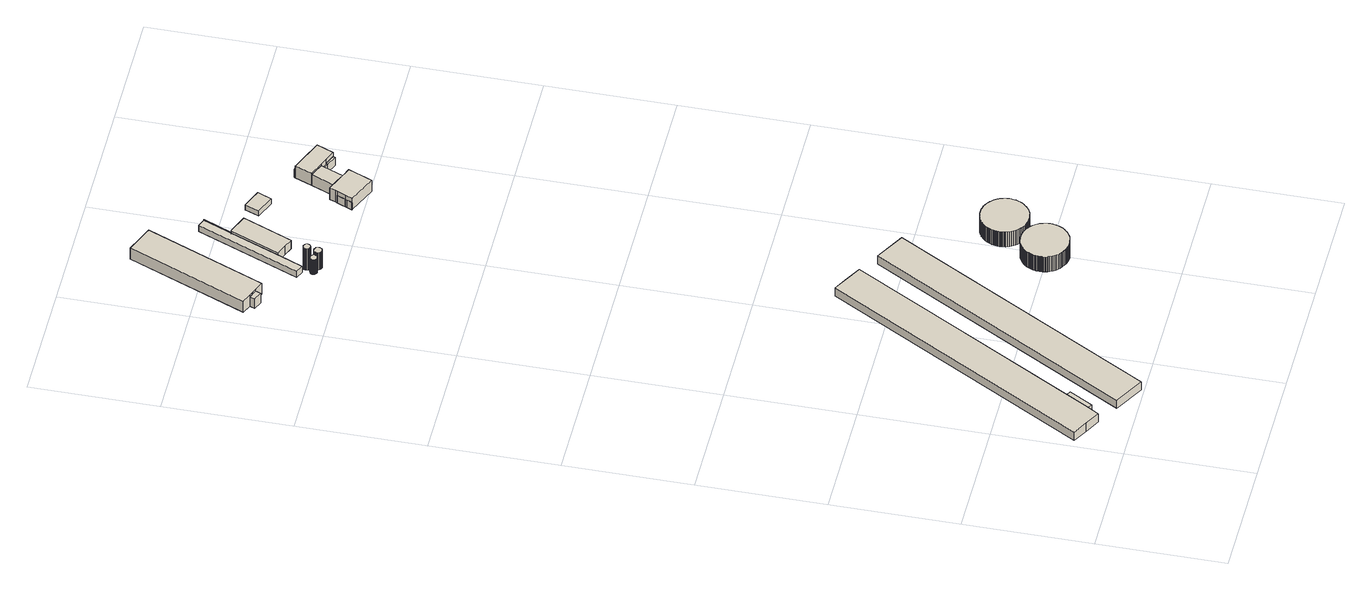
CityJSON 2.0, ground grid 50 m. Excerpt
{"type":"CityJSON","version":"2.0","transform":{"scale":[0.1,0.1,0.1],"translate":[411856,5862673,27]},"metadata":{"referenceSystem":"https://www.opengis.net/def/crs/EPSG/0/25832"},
"CityObjects":{
"building1":{"type":"Building","attributes":{"Gemeindeschluessel":"03454042","AbsoluteHoehe":"29.508","MittlereTraufHoehe":"33.028","Firsthoehe":"34.429","function":"31001_2720","roofType":"3100","measuredHeight":4.92},"address":[{"country":"Germany","locality":"Rastdorf"}],"children":["building1-1"],"geometry":[{"type":"MultiSurface","lod":"1","boundaries":[[[0,1,2,3,4,5,6,7]],[[8,9,10,11,12,13,14,15]],[[8,15,7,6]],[[9,8,6,5]],[[10,9,5,4]],[[11,10,4,3]],[[12,11,3,2]],[[13,12,2,1]],[[14,13,1,0]],[[7,16,17,0]],[[16,15,14,17]]]}]},
"building1-1":{"type":"BuildingPart","attributes":{"AbsoluteHoehe":"29.508","MittlereTraufHoehe":"32.522","Firsthoehe":"32.738","roofType":"2100","measuredHeight":3.23},"parents":["building1"],"geometry":[{"type":"MultiSurface","lod":"1","boundaries":[[[18,17,16,19]],[[15,14,20,21]],[[15,21,19,16]],[[20,14,17,18]],[[21,20,18,19]],[[14,15,16,17]]]}]},
"building2":{"type":"Building","attributes":{"Gemeindeschluessel":"03454042","AbsoluteHoehe":"29.477","MittlereTraufHoehe":"32.66","Firsthoehe":"34.414","function":"31001_2720","roofType":"3100","measuredHeight":4.94},"address":[{"country":"Germany","locality":"Rastdorf"}],"geometry":[{"type":"MultiSurface","lod":"1","boundaries":[[[22,23,24,25]],[[26,27,28,29]],[[26,29,25,24]],[[27,26,24,23]],[[28,27,23,22]],[[29,28,22,25]]]}]},
"building3":{"type":"Building","attributes":{"Gemeindeschluessel":"03454042","AbsoluteHoehe":"27.248","MittlereTraufHoehe":"34.648","Firsthoehe":"34.648","function":"51003_1201","roofType":"1000","measuredHeight":7.4},"address":[{"country":"Germany","locality":"Rastdorf"}],"geometry":[{"type":"MultiSurface","lod":"1","boundaries":[[[30,31,32,33,34,35,36,37,38,39,40,41,42,43,44,45,46,47,48,49,50,51,52,53,54,55,56,57,58,59,60,61,62,63,64,65,66,67,68,69,70,71,72,73,74,75,76,77,78,79,80,81,82,83,84,85,86,87,88,89,90,91,92,93,94,95,96,97,98,99,100,101,102,103,104,105,106,107,108,109,110,111,112,113,114,115,116,117,118,119,120,121,122,123,124,125,126,127,128,129,130,131,132]],[[133,134,135,136,137,138,139,140,141,142,143,144,145,146,147,148,149,150,151,152,153,154,155,156,157,158,159,160,161,162,163,164,165,166,167,168,169,170,171,172,173,174,175,176,177,178,179,180,181,182,183,184,185,186,187,188,189,190,191,192,193,194,195,196,197,198,199,200,201,202,203,204,205,206,207,208,209,210,211,212,213,214,215,216,217,218,219,220,221,222,223,224,225,226,227,228,229,230,231,232,233,234,235]],[[133,235,132,131]],[[134,133,131,130]],[[135,134,130,129]],[[136,135,129,128]],[[137,136,128,127]],[[138,137,127,126]],[[139,138,126,125]],[[140,139,125,124]],[[141,140,124,123]],[[142,141,123,122]],[[143,142,122,121]],[[144,143,121,120]],[[145,144,120,119]],[[146,145,119,118]],[[147,146,118,117]],[[148,147,117,116]],[[149,148,116,115]],[[150,149,115,114]],[[151,150,114,113]],[[152,151,113,112]],[[153,152,112,111]],[[154,153,111,110]],[[155,154,110,109]],[[156,155,109,108]],[[157,156,108,107]],[[158,157,107,106]],[[159,158,106,105]],[[160,159,105,104]],[[161,160,104,103]],[[162,161,103,102]],[[163,162,102,101]],[[164,163,101,100]],[[165,164,100,99]],[[166,165,99,98]],[[167,166,98,97]],[[168,167,97,96]],[[169,168,96,95]],[[170,169,95,94]],[[171,170,94,93]],[[172,171,93,92]],[[173,172,92,91]],[[174,173,91,90]],[[175,174,90,89]],[[176,175,89,88]],[[177,176,88,87]],[[178,177,87,86]],[[179,178,86,85]],[[180,179,85,84]],[[181,180,84,83]],[[182,181,83,82]],[[183,182,82,81]],[[184,183,81,80]],[[185,184,80,79]],[[186,185,79,78]],[[187,186,78,77]],[[188,187,77,76]],[[189,188,76,75]],[[190,189,75,74]],[[191,190,74,73]],[[192,191,73,72]],[[193,192,72,71]],[[194,193,71,70]],[[195,194,70,69]],[[196,195,69,68]],[[197,196,68,67]],[[198,197,67,66]],[[199,198,66,65]],[[200,199,65,64]],[[201,200,64,63]],[[202,201,63,62]],[[203,202,62,61]],[[204,203,61,60]],[[205,204,60,59]],[[206,205,59,58]],[[207,206,58,57]],[[208,207,57,56]],[[209,208,56,55]],[[210,209,55,54]],[[211,210,54,53]],[[212,211,53,52]],[[213,212,52,51]],[[214,213,51,50]],[[215,214,50,49]],[[216,215,49,48]],[[217,216,48,47]],[[218,217,47,46]],[[219,218,46,45]],[[220,219,45,44]],[[221,220,44,43]],[[222,221,43,42]],[[223,222,42,41]],[[224,223,41,40]],[[225,224,40,39]],[[226,225,39,38]],[[227,226,38,37]],[[228,227,37,36]],[[229,228,36,35]],[[230,229,35,34]],[[231,230,34,33]],[[232,231,33,32]],[[233,232,32,31]],[[234,233,31,30]],[[235,234,30,132]]]}]},
"building4":{"type":"Building","attributes":{"Gemeindeschluessel":"03454042","AbsoluteHoehe":"30.694","MittlereTraufHoehe":"37.789","Firsthoehe":"37.789","function":"51003_1201","roofType":"1000","measuredHeight":7.09},"address":[{"country":"Germany","locality":"Rastdorf"}],"geometry":[{"type":"MultiSurface","lod":"1","boundaries":[[[236,237,238,239,240,241,242,243,244,245,246,247,248,249,250,251,252,253,254,255,256,257,258,259,260,261,262,263,264,265,266,267,268,269,270,271,272,273,274,275,276,277]],[[278,279,280,281,282,283,284,285,286,287,288,289,290,291,292,293,294,295,296,297,298,299,300,301,302,303,304,305,306,307,308,309,310,311,312,313,314,315,316,317,318,319]],[[278,319,277,276]],[[279,278,276,275]],[[280,279,275,274]],[[281,280,274,273]],[[282,281,273,272]],[[283,282,272,271]],[[284,283,271,270]],[[285,284,270,269]],[[286,285,269,268]],[[287,286,268,267]],[[288,287,267,266]],[[289,288,266,265]],[[290,289,265,264]],[[291,290,264,263]],[[292,291,263,262]],[[293,292,262,261]],[[294,293,261,260]],[[295,294,260,259]],[[296,295,259,258]],[[297,296,258,257]],[[298,297,257,256]],[[299,298,256,255]],[[300,299,255,254]],[[301,300,254,253]],[[302,301,253,252]],[[303,302,252,251]],[[304,303,251,250]],[[305,304,250,249]],[[306,305,249,248]],[[307,306,248,247]],[[308,307,247,246]],[[309,308,246,245]],[[310,309,245,244]],[[311,310,244,243]],[[312,311,243,242]],[[313,312,242,241]],[[314,313,241,240]],[[315,314,240,239]],[[316,315,239,238]],[[317,316,238,237]],[[318,317,237,236]],[[319,318,236,277]]]}]},
"building5":{"type":"Building","attributes":{"Gemeindeschluessel":"03454042","AbsoluteHoehe":"30.373","MittlereTraufHoehe":"35.801","Firsthoehe":"36.53","function":"31001_2720","roofType":"3100","measuredHeight":6.16},"address":[{"country":"Germany","locality":"Rastdorf"}],"children":["building5-1"],"geometry":[{"type":"MultiSurface","lod":"1","boundaries":[[[320,321,322,323,324,325,326,327,328]],[[329,330,331,332,333,334,335,336,337]],[[329,337,328,327]],[[330,329,327,326]],[[331,330,326,325]],[[332,331,325,324]],[[333,332,324,323]],[[334,333,323,322]],[[321,338,339,322]],[[320,340,338,321]],[[328,341,340,320]],[[338,335,334,339]],[[336,335,338,340]],[[341,337,336,340]]]}]},
"building5-1":{"type":"BuildingPart","attributes":{"AbsoluteHoehe":"30.373","MittlereTraufHoehe":"35.077","Firsthoehe":"35.077","roofType":"1000","measuredHeight":4.7},"parents":["building5"],"geometry":[{"type":"MultiSurface","lod":"1","boundaries":[[[342,339,340,341,343]],[[337,336,334,344,345]],[[337,345,343,341]],[[344,334,339,342]],[[345,344,342,343]],[[336,337,341,340]],[[339,334,335,338]],[[338,335,336,340]]]}]},
"building6":{"type":"Building","attributes":{"Gemeindeschluessel":"03454042","AbsoluteHoehe":"30.67","MittlereTraufHoehe":"41.122","Firsthoehe":"41.122","function":"51003_1201","roofType":"1000","measuredHeight":10.45},"address":[{"country":"Germany","locality":"Rastdorf"}],"geometry":[{"type":"MultiSurface","lod":"1","boundaries":[[[346,347,348,349,350,351,352,353,354,355,356,357,358,359,360,361,362,363,364,365,366,367,368,369,370,371,372,373,374,375,376,377,378,379,380,381,382,383,384,385,386,387]],[[388,389,390,391,392,393,394,395,396,397,398,399,400,401,402,403,404,405,406,407,408,409,410,411,412,413,414,415,416,417,418,419,420,421,422,423,424,425,426,427,428,429]],[[388,429,387,386]],[[389,388,386,385]],[[390,389,385,384]],[[391,390,384,383]],[[392,391,383,382]],[[393,392,382,381]],[[394,393,381,380]],[[395,394,380,379]],[[396,395,379,378]],[[397,396,378,377]],[[398,397,377,376]],[[399,398,376,375]],[[400,399,375,374]],[[401,400,374,373]],[[402,401,373,372]],[[403,402,372,371]],[[404,403,371,370]],[[405,404,370,369]],[[406,405,369,368]],[[407,406,368,367]],[[408,407,367,366]],[[409,408,366,365]],[[410,409,365,364]],[[411,410,364,363]],[[412,411,363,362]],[[413,412,362,361]],[[414,413,361,360]],[[415,414,360,359]],[[416,415,359,358]],[[417,416,358,357]],[[418,417,357,356]],[[419,418,356,355]],[[420,419,355,354]],[[421,420,354,353]],[[422,421,353,352]],[[423,422,352,351]],[[424,423,351,350]],[[425,424,350,349]],[[426,425,349,348]],[[427,426,348,347]],[[428,427,347,346]],[[429,428,346,387]]]}]},
"building7":{"type":"Building","attributes":{"Gemeindeschluessel":"03454042","AbsoluteHoehe":"30.698","MittlereTraufHoehe":"39.031","Firsthoehe":"39.031","function":"51003_1201","roofType":"1000","measuredHeight":8.33},"address":[{"country":"Germany","locality":"Rastdorf"}],"geometry":[{"type":"MultiSurface","lod":"1","boundaries":[[[430,431,432,433,434,435,436,437,438,439,440,441,442,443,444,445,446,447,448,449,450,451,452,453,454,455,456,457,458,459,460,461,462,463,464,465,466,467,468,469,470,471,472,473,474]],[[475,476,477,478,479,480,481,482,483,484,485,486,487,488,489,490,491,492,493,494,495,496,497,498,499,500,501,502,503,504,505,506,507,508,509,510,511,512,513,514,515,516,517,518,519]],[[475,519,474,473]],[[476,475,473,472]],[[477,476,472,471]],[[478,477,471,470]],[[479,478,470,469]],[[480,479,469,468]],[[481,480,468,467]],[[482,481,467,466]],[[483,482,466,465]],[[484,483,465,464]],[[485,484,464,463]],[[486,485,463,462]],[[487,486,462,461]],[[488,487,461,460]],[[489,488,460,459]],[[490,489,459,458]],[[491,490,458,457]],[[492,491,457,456]],[[493,492,456,455]],[[494,493,455,454]],[[495,494,454,453]],[[496,495,453,452]],[[497,496,452,451]],[[498,497,451,450]],[[499,498,450,449]],[[500,499,449,448]],[[501,500,448,447]],[[502,501,447,446]],[[503,502,446,445]],[[504,503,445,444]],[[505,504,444,443]],[[506,505,443,442]],[[507,506,442,441]],[[508,507,441,440]],[[509,508,440,439]],[[510,509,439,438]],[[511,510,438,437]],[[512,511,437,436]],[[513,512,436,435]],[[514,513,435,434]],[[515,514,434,433]],[[516,515,433,432]],[[517,516,432,431]],[[518,517,431,430]],[[519,518,430,474]]]}]},
"building8":{"type":"Building","attributes":{"Gemeindeschluessel":"03454042","AbsoluteHoehe":"27.418","MittlereTraufHoehe":"34.591","Firsthoehe":"34.591","function":"51003_1201","roofType":"1000","measuredHeight":7.17},"address":[{"country":"Germany","locality":"Rastdorf"}],"geometry":[{"type":"MultiSurface","lod":"1","boundaries":[[[520,521,522,523,524,525,526,527,528,529,530,531,532,533,534,535,536,537,538,539,540,541,542,543,544,545,546,547,548,549,550,551,552,553,554,555,556,557,558,559,560,561,562,563,564,565,566,567,568,569,570,571,572,573,574,575,576,577,578,579,580,581,582,583,584,585,586,587,588,589,590,591,592,593,594,595,596,597,598,599,600,601,602,603,604,605,606,607,608,609,610,611,612,613,614,615,616,617,618,619,620,621,622,623,624,625,626,627,628]],[[629,630,631,632,633,634,635,636,637,638,639,640,641,642,643,644,645,646,647,648,649,650,651,652,653,654,655,656,657,658,659,660,661,662,663,664,665,666,667,668,669,670,671,672,673,674,675,676,677,678,679,680,681,682,683,684,685,686,687,688,689,690,691,692,693,694,695,696,697,698,699,700,701,702,703,704,705,706,707,708,709,710,711,712,713,714,715,716,717,718,719,720,721,722,723,724,725,726,727,728,729,730,731,732,733,734,735,736,737]],[[629,737,628,627]],[[630,629,627,626]],[[631,630,626,625]],[[632,631,625,624]],[[633,632,624,623]],[[634,633,623,622]],[[635,634,622,621]],[[636,635,621,620]],[[637,636,620,619]],[[638,637,619,618]],[[639,638,618,617]],[[640,639,617,616]],[[641,640,616,615]],[[642,641,615,614]],[[643,642,614,613]],[[644,643,613,612]],[[645,644,612,611]],[[646,645,611,610]],[[647,646,610,609]],[[648,647,609,608]],[[649,648,608,607]],[[650,649,607,606]],[[651,650,606,605]],[[652,651,605,604]],[[653,652,604,603]],[[654,653,603,602]],[[655,654,602,601]],[[656,655,601,600]],[[657,656,600,599]],[[658,657,599,598]],[[659,658,598,597]],[[660,659,597,596]],[[661,660,596,595]],[[662,661,595,594]],[[663,662,594,593]],[[664,663,593,592]],[[665,664,592,591]],[[666,665,591,590]],[[667,666,590,589]],[[668,667,589,588]],[[669,668,588,587]],[[670,669,587,586]],[[671,670,586,585]],[[672,671,585,584]],[[673,672,584,583]],[[674,673,583,582]],[[675,674,582,581]],[[676,675,581,580]],[[677,676,580,579]],[[678,677,579,578]],[[679,678,578,577]],[[680,679,577,576]],[[681,680,576,575]],[[682,681,575,574]],[[683,682,574,573]],[[684,683,573,572]],[[685,684,572,571]],[[686,685,571,570]],[[687,686,570,569]],[[688,687,569,568]],[[689,688,568,567]],[[690,689,567,566]],[[691,690,566,565]],[[692,691,565,564]],[[693,692,564,563]],[[694,693,563,562]],[[695,694,562,561]],[[696,695,561,560]],[[697,696,560,559]],[[698,697,559,558]],[[699,698,558,557]],[[700,699,557,556]],[[701,700,556,555]],[[702,701,555,554]],[[703,702,554,553]],[[704,703,553,552]],[[705,704,552,551]],[[706,705,551,550]],[[707,706,550,549]],[[708,707,549,548]],[[709,708,548,547]],[[710,709,547,546]],[[711,710,546,545]],[[712,711,545,544]],[[713,712,544,543]],[[714,713,543,542]],[[715,714,542,541]],[[716,715,541,540]],[[717,716,540,539]],[[718,717,539,538]],[[719,718,538,537]],[[720,719,537,536]],[[721,720,536,535]],[[722,721,535,534]],[[723,722,534,533]],[[724,723,533,532]],[[725,724,532,531]],[[726,725,531,530]],[[727,726,530,529]],[[728,727,529,528]],[[729,728,528,527]],[[730,729,527,526]],[[731,730,526,525]],[[732,731,525,524]],[[733,732,524,523]],[[734,733,523,522]],[[735,734,522,521]],[[736,735,521,520]],[[737,736,520,628]]]}]},
"building9":{"type":"Building","attributes":{"Gemeindeschluessel":"03454042","AbsoluteHoehe":"30.265","MittlereTraufHoehe":"33.171","Firsthoehe":"33.582","function":"51009_1610","roofType":"2100","measuredHeight":3.32},"address":[{"country":"Germany","locality":"Rastdorf"}],"children":["building9-1"],"geometry":[{"type":"MultiSurface","lod":"1","boundaries":[[[738,739,740,741,742,743]],[[744,745,746,747,748,749]],[[744,749,743,742]],[[745,744,742,741]],[[746,745,741,740]],[[747,746,740,739]],[[749,750,751,743]],[[748,747,739,738]]]}]},
"building9-1":{"type":"BuildingPart","attributes":{"AbsoluteHoehe":"30.265","MittlereTraufHoehe":"33.582","Firsthoehe":"33.582","roofType":"1000","measuredHeight":3.32},"parents":["building9"],"geometry":[{"type":"MultiSurface","lod":"1","boundaries":[[[752,753,754,755]],[[747,756,757,748]],[[754,739,738,755]],[[756,747,754,753]],[[757,756,753,752]],[[748,757,752,755]],[[739,747,748,738]]]}]},
"building10":{"type":"Building","attributes":{"Gemeindeschluessel":"03454042","AbsoluteHoehe":"30.286","MittlereTraufHoehe":"33.902","Firsthoehe":"36.012","function":"31001_2720","roofType":"3100","measuredHeight":5.72},"address":[{"country":"Germany","locality":"Rastdorf"}],"geometry":[{"type":"MultiSurface","lod":"1","boundaries":[[[758,759,760,761,762,763,764]],[[749,748,757,765,766,767,768]],[[749,768,764,763]],[[748,749,763,762]],[[757,748,762,761]],[[765,757,761,760]],[[766,765,760,759]],[[767,766,759,758]],[[768,767,758,764]]]}]},
"building11":{"type":"Building","attributes":{"Gemeindeschluessel":"03454042","AbsoluteHoehe":"30.167","MittlereTraufHoehe":"32.724","Firsthoehe":"32.724","function":"31001_2000","roofType":"1000","measuredHeight":2.56},"address":[{"country":"Germany","locality":"Rastdorf"}],"geometry":[{"type":"MultiSurface","lod":"1","boundaries":[[[769,770,771,772]],[[773,774,775,776]],[[773,776,772,771]],[[774,773,771,770]],[[775,774,770,769]],[[776,775,769,772]]]}]},
"building12":{"type":"Building","attributes":{"Gemeindeschluessel":"03454042","AbsoluteHoehe":"30.188","MittlereTraufHoehe":"34.73","Firsthoehe":"37.639","function":"31001_1210","roofType":"3300","measuredHeight":7.45},"address":[{"country":"Germany","locality":"Rastdorf","thoroughfareNumber":"16","thoroughfareName":"Nord-Süd-Straße"}],"children":["building12-1","building12-2","building12-3","building12-4","building12-5","building12-6"],"geometry":[{"type":"MultiSurface","lod":"1","boundaries":[[[777,778,779,780,781,782,783,784,785,786,787,788]],[[789,790,791,792,793,794,795,796,797,798,799,800]],[[789,800,788,787]],[[790,789,787,786]],[[791,790,786,785]],[[792,791,785,784]],[[783,801,802,784]],[[782,803,801,783]],[[795,794,782,781]],[[796,795,781,780]],[[797,796,780,779]],[[778,804,805,779]],[[777,806,807,804,778]],[[800,799,777,788]],[[801,793,792,802]],[[794,793,801,803]],[[804,798,797,805]],[[806,799,808,807]],[[807,808,798,804]]]}]},
"building12-1":{"type":"BuildingPart","attributes":{"AbsoluteHoehe":"30.188","MittlereTraufHoehe":"34.003","Firsthoehe":"34.003","roofType":"1000","measuredHeight":3.81},"parents":["building12"],"geometry":[{"type":"MultiSurface","lod":"1","boundaries":[[[809,810,811,812]],[[813,814,815,816]],[[813,816,812,811]],[[814,813,811,810]],[[815,814,810,809]],[[816,815,809,812]]]}]},
"building12-2":{"type":"BuildingPart","attributes":{"AbsoluteHoehe":"30.188","MittlereTraufHoehe":"34.24","Firsthoehe":"34.24","roofType":"1000","measuredHeight":4.05},"parents":["building12"],"geometry":[{"type":"MultiSurface","lod":"1","boundaries":[[[817,818,819,820]],[[821,822,823,824]],[[821,824,820,819]],[[823,822,818,817]],[[824,823,817,820]],[[822,821,819,818]]]}]},
"building12-3":{"type":"BuildingPart","attributes":{"AbsoluteHoehe":"30.188","MittlereTraufHoehe":"34.213","Firsthoehe":"34.213","roofType":"1000","measuredHeight":4.03},"parents":["building12"],"geometry":[{"type":"MultiSurface","lod":"1","boundaries":[[[825,826,827,828]],[[829,830,831,832]],[[829,832,828,827]],[[830,829,827,826]],[[831,830,826,825]],[[832,831,825,828]]]}]},
"building12-4":{"type":"BuildingPart","attributes":{"AbsoluteHoehe":"30.188","MittlereTraufHoehe":"34.51","Firsthoehe":"37.717","roofType":"3200","measuredHeight":7.53},"parents":["building12"],"geometry":[{"type":"MultiSurface","lod":"1","boundaries":[[[833,834,835,836,837,838,839,840]],[[841,816,815,832,831,822,821,842]],[[839,843,844,840]],[[816,841,839,838]],[[837,809,812,838]],[[832,815,837,836]],[[835,825,828,836]],[[822,831,835,834]],[[833,819,818,834]],[[842,821,833,840]],[[843,841,842,844]],[[809,815,816,812]],[[825,831,832,828]],[[819,821,822,818]]]}]},
"building12-5":{"type":"BuildingPart","attributes":{"AbsoluteHoehe":"30.188","MittlereTraufHoehe":"35.046","Firsthoehe":"36.579","roofType":"5000","measuredHeight":6.39},"parents":["building12"],"geometry":[{"type":"MultiSurface","lod":"1","boundaries":[[[845,844,843,805,804,807,806]],[[808,798,797,841,842,846,799]],[[841,797,805,843]],[[846,842,844,845]],[[799,846,845,806]],[[807,808,799,806]],[[798,808,807,804]],[[797,798,804,805]],[[842,841,843,844]]]}]},
"building12-6":{"type":"BuildingPart","attributes":{"AbsoluteHoehe":"30.188","MittlereTraufHoehe":"33.935","Firsthoehe":"33.935","roofType":"1000","measuredHeight":3.75},"parents":["building12"],"geometry":[{"type":"MultiSurface","lod":"1","boundaries":[[[802,803,847,848]],[[849,794,792,850]],[[849,851,852,847]],[[794,849,847,803]],[[850,792,802,848]],[[802,792,793,801]],[[801,793,794,803]]]}]},
"building13":{"type":"Building","attributes":{"Gemeindeschluessel":"03454042","AbsoluteHoehe":"30.515","MittlereTraufHoehe":"34.131","Firsthoehe":"34.131","function":"51009_1610","roofType":"1000","measuredHeight":3.62},"address":[{"country":"Germany","locality":"Rastdorf"}],"geometry":[{"type":"MultiSurface","lod":"1","boundaries":[[[853,854,855,856]],[[857,858,859,860]],[[857,860,856,855]],[[858,857,855,854]],[[859,858,854,853]],[[860,859,853,856]]]}]},
"building14":{"type":"Building","attributes":{"Gemeindeschluessel":"03454042","AbsoluteHoehe":"30.341","MittlereTraufHoehe":"34.263","Firsthoehe":"34.263","function":"51009_1610","roofType":"1000","measuredHeight":3.92},"address":[{"country":"Germany","locality":"Rastdorf"}],"geometry":[{"type":"MultiSurface","lod":"1","boundaries":[[[861,862,863,864]],[[865,866,867,868]],[[865,868,864,863]],[[866,865,863,862]],[[867,866,862,861]],[[868,867,861,864]]]}]}
},
"vertices":[
[208,266,66],[707,1145,66],[648,1178,66],[590,1211,66],[9,189,66],[68,156,66],[126,123,66],[156,174,66],[126,123,25],[68,156,25],[9,189,25],[590,1211,25],[648,1178,25],[707,1145,25],[208,266,25],[156,174,25],[156,174,54],[208,266,54],
[234,252,54],[181,160,54],[234,252,25],[181,160,25],
[793,1096,65],[213,73,65],[330,7,65],[909,1030,65],[330,7,25],[213,73,25],[793,1096,25],[909,1030,25],
[907,533,76],[906,530,76],[905,525,76],[905,521,76],[905,517,76],[904,513,76],[905,509,76],[905,505,76],[905,501,76],[906,497,76],[907,492,76],[908,488,76],[909,484,76],[910,482,76],[912,476,76],[915,470,76],[918,465,76],[922,459,76],[926,454,76],[931,448,76],[936,443,76],[942,439,76],[948,435,76],[955,431,76],[962,428,76],[969,425,76],[976,423,76],[984,422,76],[991,421,76],[999,421,76],[1006,422,76],[1013,423,76],[1020,425,76],[1027,427,76],[1033,429,76],[1039,432,76],[1045,436,76],[1050,439,76],[1055,443,76],[1059,447,76],[1063,451,76],[1067,455,76],[1070,459,76],[1073,463,76],[1075,467,76],[1077,471,76],[1079,475,76],[1081,479,76],[1082,483,76],[1083,487,76],[1084,490,76],[1085,494,76],[1086,499,76],[1087,503,76],[1087,508,76],[1087,512,76],[1087,517,76],[1087,522,76],[1086,528,76],[1085,533,76],[1083,539,76],[1081,545,76],[1079,550,76],[1076,556,76],[1073,562,76],[1069,568,76],[1065,573,76],[1060,578,76],[1054,583,76],[1048,587,76],[1042,592,76],[1035,595,76],[1028,598,76],[1021,600,76],[1014,602,76],[1006,603,76],[999,604,76],[991,604,76],[984,603,76],[977,602,76],[970,600,76],[963,598,76],[957,595,76],[951,592,76],[946,589,76],[941,586,76],[939,584,76],[938,584,76],[935,581,76],[932,578,76],[929,575,76],[926,572,76],[924,569,76],[921,566,76],[919,562,76],[917,558,76],[916,557,76],[914,553,76],[912,550,76],[911,546,76],[909,542,76],[908,538,76],[907,534,76],[908,538,2],[909,542,2],[911,546,2],[912,550,2],[914,553,2],[916,557,2],[917,558,2],[919,562,2],[921,566,2],[924,569,2],[926,572,2],[929,575,2],[932,578,2],[935,581,2],[938,584,2],[939,584,2],[941,586,2],[946,589,2],[951,592,2],[957,595,2],[963,598,2],[970,600,2],[977,602,2],[984,603,2],[991,604,2],[999,604,2],[1006,603,2],[1014,602,2],[1021,600,2],[1028,598,2],[1035,595,2],[1042,592,2],[1048,587,2],[1054,583,2],[1060,578,2],[1065,573,2],[1069,568,2],[1073,562,2],[1076,556,2],[1079,550,2],[1081,545,2],[1083,539,2],[1085,533,2],[1086,528,2],[1087,522,2],[1087,517,2],[1087,512,2],[1087,508,2],[1087,503,2],[1086,499,2],[1085,494,2],[1084,490,2],[1083,487,2],[1082,483,2],[1081,479,2],[1079,475,2],[1077,471,2],[1075,467,2],[1073,463,2],[1070,459,2],[1067,455,2],[1063,451,2],[1059,447,2],[1055,443,2],[1050,439,2],[1045,436,2],[1039,432,2],[1033,429,2],[1027,427,2],[1020,425,2],[1013,423,2],[1006,422,2],[999,421,2],[991,421,2],[984,422,2],[976,423,2],[969,425,2],[962,428,2],[955,431,2],[948,435,2],[942,439,2],[936,443,2],[931,448,2],[926,454,2],[922,459,2],[918,465,2],[915,470,2],[912,476,2],[910,482,2],[909,484,2],[908,488,2],[907,492,2],[906,497,2],[905,501,2],[905,505,2],[905,509,2],[904,513,2],[905,517,2],[905,521,2],[905,525,2],[906,530,2],[907,533,2],[907,534,2],
[287,3094,108],[288,3093,108],[290,3091,108],[292,3090,108],[294,3089,108],[296,3088,108],[297,3088,108],[299,3088,108],[300,3088,108],[302,3088,108],[304,3089,108],[306,3090,108],[308,3091,108],[310,3093,108],[310,3094,108],[311,3096,108],[312,3099,108],[313,3101,108],[312,3103,108],[312,3105,108],[312,3107,108],[311,3108,108],[310,3109,108],[309,3111,108],[308,3112,108],[306,3113,108],[304,3114,108],[301,3115,108],[299,3115,108],[297,3115,108],[294,3114,108],[292,3113,108],[290,3112,108],[289,3111,108],[288,3109,108],[287,3108,108],[286,3107,108],[286,3105,108],[285,3103,108],[285,3101,108],[286,3099,108],[286,3096,108],[286,3099,37],[285,3101,37],[285,3103,37],[286,3105,37],[286,3107,37],[287,3108,37],[288,3109,37],[289,3111,37],[290,3112,37],[292,3113,37],[294,3114,37],[297,3115,37],[299,3115,37],[301,3115,37],[304,3114,37],[306,3113,37],[308,3112,37],[309,3111,37],[310,3109,37],[311,3108,37],[312,3107,37],[312,3105,37],[312,3103,37],[313,3101,37],[312,3099,37],[311,3096,37],[310,3094,37],[310,3093,37],[308,3091,37],[306,3090,37],[304,3089,37],[302,3088,37],[300,3088,37],[299,3088,37],[297,3088,37],[296,3088,37],[294,3089,37],[292,3090,37],[290,3091,37],[288,3093,37],[287,3094,37],[286,3096,37],
[84,3285,88],[88,3284,88],[105,3277,88],[142,3261,88],[337,3728,88],[282,3750,88],[227,3773,88],[33,3307,88],[70,3291,88],[33,3307,34],[227,3773,34],[282,3750,34],[337,3728,34],[142,3261,34],[105,3277,34],[88,3284,34],[84,3285,34],[70,3291,34],[88,3284,81],[105,3277,81],[84,3285,81],[70,3291,81],
[96,3255,81],[61,3270,81],[96,3255,34],[61,3270,34],
[305,3123,141],[306,3122,141],[307,3120,141],[309,3119,141],[311,3118,141],[313,3118,141],[315,3117,141],[316,3117,141],[318,3117,141],[320,3118,141],[321,3118,141],[323,3119,141],[325,3120,141],[327,3122,141],[328,3123,141],[329,3125,141],[330,3128,141],[330,3130,141],[330,3132,141],[329,3134,141],[329,3136,141],[328,3137,141],[327,3139,141],[326,3140,141],[325,3141,141],[323,3142,141],[321,3143,141],[319,3144,141],[316,3144,141],[314,3144,141],[312,3143,141],[309,3142,141],[308,3141,141],[306,3140,141],[305,3139,141],[304,3137,141],[304,3136,141],[303,3134,141],[303,3132,141],[303,3130,141],[303,3128,141],[304,3125,141],[303,3128,37],[303,3130,37],[303,3132,37],[303,3134,37],[304,3136,37],[304,3137,37],[305,3139,37],[306,3140,37],[308,3141,37],[309,3142,37],[312,3143,37],[314,3144,37],[316,3144,37],[319,3144,37],[321,3143,37],[323,3142,37],[325,3141,37],[326,3140,37],[327,3139,37],[328,3137,37],[329,3136,37],[329,3134,37],[330,3132,37],[330,3130,37],[330,3128,37],[329,3125,37],[328,3123,37],[327,3122,37],[325,3120,37],[323,3119,37],[321,3118,37],[320,3118,37],[318,3117,37],[316,3117,37],[315,3117,37],[313,3118,37],[311,3118,37],[309,3119,37],[307,3120,37],[306,3122,37],[305,3123,37],[304,3125,37],
[315,3083,120],[317,3081,120],[319,3080,120],[321,3078,120],[323,3077,120],[325,3077,120],[327,3076,120],[328,3076,120],[330,3076,120],[332,3077,120],[334,3077,120],[336,3078,120],[338,3080,120],[340,3081,120],[341,3083,120],[341,3084,120],[343,3087,120],[343,3089,120],[343,3091,120],[343,3094,120],[343,3096,120],[342,3097,120],[342,3099,120],[341,3100,120],[340,3102,120],[338,3103,120],[336,3104,120],[334,3106,120],[332,3106,120],[329,3107,120],[328,3107,120],[325,3106,120],[322,3106,120],[320,3104,120],[318,3103,120],[317,3102,120],[316,3100,120],[315,3099,120],[314,3097,120],[314,3096,120],[313,3094,120],[313,3091,120],[313,3089,120],[314,3087,120],[315,3084,120],[314,3087,37],[313,3089,37],[313,3091,37],[313,3094,37],[314,3096,37],[314,3097,37],[315,3099,37],[316,3100,37],[317,3102,37],[318,3103,37],[320,3104,37],[322,3106,37],[325,3106,37],[328,3107,37],[329,3107,37],[332,3106,37],[334,3106,37],[336,3104,37],[338,3103,37],[340,3102,37],[341,3100,37],[342,3099,37],[342,3097,37],[343,3096,37],[343,3094,37],[343,3091,37],[343,3089,37],[343,3087,37],[341,3084,37],[341,3083,37],[340,3081,37],[338,3080,37],[336,3078,37],[334,3077,37],[332,3077,37],[330,3076,37],[328,3076,37],[327,3076,37],[325,3077,37],[323,3077,37],[321,3078,37],[319,3080,37],[317,3081,37],[315,3083,37],[315,3084,37],
[1007,707,76],[1006,706,76],[1006,701,76],[1005,697,76],[1004,693,76],[1004,689,76],[1004,685,76],[1004,681,76],[1005,677,76],[1005,673,76],[1006,668,76],[1007,664,76],[1007,663,76],[1007,662,76],[1009,655,76],[1012,648,76],[1015,642,76],[1019,635,76],[1024,629,76],[1029,623,76],[1034,618,76],[1040,613,76],[1046,608,76],[1052,605,76],[1059,601,76],[1066,599,76],[1072,597,76],[1079,595,76],[1086,594,76],[1092,594,76],[1098,594,76],[1104,594,76],[1110,595,76],[1116,596,76],[1121,597,76],[1126,599,76],[1130,600,76],[1135,602,76],[1139,604,76],[1143,606,76],[1146,609,76],[1150,611,76],[1153,613,76],[1156,616,76],[1159,619,76],[1162,622,76],[1165,625,76],[1168,628,76],[1171,632,76],[1174,636,76],[1176,641,76],[1179,646,76],[1181,651,76],[1183,656,76],[1185,662,76],[1186,668,76],[1187,675,76],[1188,681,76],[1188,688,76],[1187,695,76],[1186,702,76],[1185,709,76],[1182,716,76],[1180,723,76],[1176,730,76],[1172,737,76],[1168,743,76],[1163,748,76],[1157,754,76],[1151,759,76],[1145,763,76],[1139,767,76],[1137,767,76],[1133,770,76],[1128,772,76],[1123,773,76],[1118,774,76],[1114,775,76],[1110,776,76],[1105,777,76],[1101,777,76],[1097,777,76],[1093,777,76],[1089,777,76],[1085,777,76],[1081,776,76],[1076,775,76],[1071,774,76],[1067,772,76],[1062,771,76],[1057,769,76],[1056,768,76],[1052,766,76],[1048,763,76],[1043,761,76],[1040,758,76],[1036,755,76],[1033,752,76],[1030,749,76],[1027,746,76],[1024,743,76],[1022,740,76],[1020,736,76],[1017,733,76],[1015,729,76],[1013,725,76],[1011,721,76],[1009,716,76],[1008,711,76],[1009,716,4],[1011,721,4],[1013,725,4],[1015,729,4],[1017,733,4],[1020,736,4],[1022,740,4],[1024,743,4],[1027,746,4],[1030,749,4],[1033,752,4],[1036,755,4],[1040,758,4],[1043,761,4],[1048,763,4],[1052,766,4],[1056,768,4],[1057,769,4],[1062,771,4],[1067,772,4],[1071,774,4],[1076,775,4],[1081,776,4],[1085,777,4],[1089,777,4],[1093,777,4],[1097,777,4],[1101,777,4],[1105,777,4],[1110,776,4],[1114,775,4],[1118,774,4],[1123,773,4],[1128,772,4],[1133,770,4],[1137,767,4],[1139,767,4],[1145,763,4],[1151,759,4],[1157,754,4],[1163,748,4],[1168,743,4],[1172,737,4],[1176,730,4],[1180,723,4],[1182,716,4],[1185,709,4],[1186,702,4],[1187,695,4],[1188,688,4],[1188,681,4],[1187,675,4],[1186,668,4],[1185,662,4],[1183,656,4],[1181,651,4],[1179,646,4],[1176,641,4],[1174,636,4],[1171,632,4],[1168,628,4],[1165,625,4],[1162,622,4],[1159,619,4],[1156,616,4],[1153,613,4],[1150,611,4],[1146,609,4],[1143,606,4],[1139,604,4],[1135,602,4],[1130,600,4],[1126,599,4],[1121,597,4],[1116,596,4],[1110,595,4],[1104,594,4],[1098,594,4],[1092,594,4],[1086,594,4],[1079,595,4],[1072,597,4],[1066,599,4],[1059,601,4],[1052,605,4],[1046,608,4],[1040,613,4],[1034,618,4],[1029,623,4],[1024,629,4],[1019,635,4],[1015,642,4],[1012,648,4],[1009,655,4],[1007,662,4],[1007,663,4],[1007,664,4],[1006,668,4],[1005,673,4],[1005,677,4],[1004,681,4],[1004,685,4],[1004,689,4],[1004,693,4],[1005,697,4],[1006,701,4],[1006,706,4],[1007,707,4],[1008,711,4],
[412,3435,63],[459,3548,63],[428,3560,63],[260,3156,63],[291,3143,63],[332,3242,63],[291,3143,33],[260,3156,33],[428,3560,33],[459,3548,33],[412,3435,33],[332,3242,33],[412,3436,33],[412,3436,63],
[414,3435,66],[461,3547,66],[459,3548,66],[412,3435,66],[461,3547,33],[414,3435,33],
[408,3210,75],[489,3404,75],[451,3420,75],[414,3435,75],[412,3435,75],[332,3242,75],[370,3226,75],[451,3420,33],[489,3404,33],[408,3210,33],[370,3226,33],
[558,3363,57],[632,3333,57],[655,3388,57],[580,3419,57],[655,3388,32],[632,3333,32],[558,3363,32],[580,3419,32],
[780,3096,88],[747,3110,88],[724,3120,88],[702,3129,88],[692,3105,88],[689,3097,88],[674,3062,88],[664,3037,88],[775,2988,88],[787,3016,88],[803,3054,88],[814,3082,88],[803,3054,32],[787,3016,32],[775,2988,32],[664,3037,32],[674,3062,32],[689,3097,32],[692,3105,32],[702,3129,32],[724,3120,32],[747,3110,32],[780,3096,32],[814,3082,32],[674,3062,69],[664,3037,69],[689,3097,69],[747,3110,85],[724,3120,85],[780,3096,85],[752,3108,85],[752,3108,32],
[792,3275,70],[795,3281,70],[792,3282,70],[789,3277,70],[792,3282,32],[795,3281,32],[792,3275,32],[789,3277,32],
[886,3149,72],[889,3156,72],[846,3174,72],[843,3167,72],[846,3174,32],[889,3156,32],[886,3149,32],[843,3167,32],
[917,3223,72],[919,3229,72],[838,3263,72],[835,3257,72],[838,3263,32],[919,3229,32],[917,3223,32],[835,3257,32],
[846,3174,91],[889,3156,91],[917,3223,91],[835,3257,91],[792,3275,91],[789,3277,91],[762,3210,91],[818,3186,91],[762,3210,32],[818,3186,32],[762,3210,85],[818,3186,85],
[815,3179,85],[815,3179,32],
[688,3097,69],[662,3037,69],[688,3097,32],[662,3037,32],[663,3037,32],[663,3037,69],
[815,3179,71],[843,3167,71],[846,3174,71],[818,3186,71],[846,3174,35],[843,3167,35],[815,3179,35],[818,3186,35],
[792,3275,73],[835,3257,73],[838,3263,73],[795,3281,73],[838,3263,33],[835,3257,33],[792,3275,33],[795,3281,33]
]}
